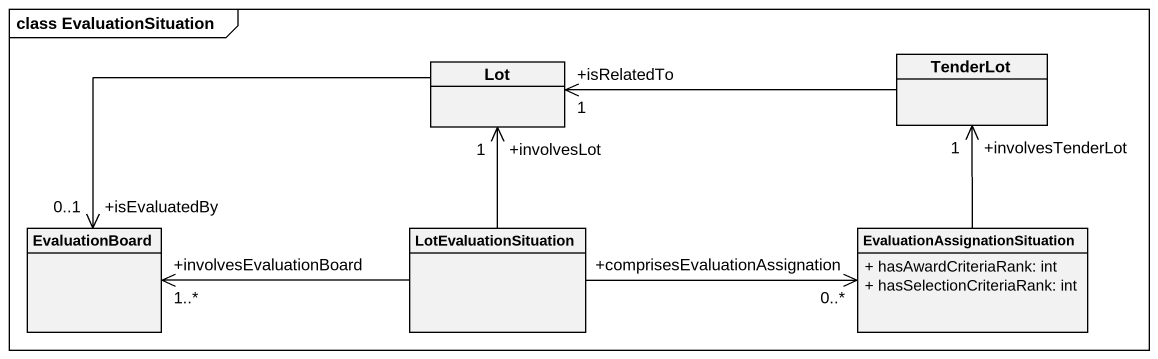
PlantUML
@startuml
mainframe class EvaluationSituation
hide circle
hide empty members
skinparam classAttributeIconSize 0
class Lot
class TenderLot
class EvaluationBoard
class LotEvaluationSituation
class "EvaluationAssignationSituation" as EvaluationAssignationSituati {
  + hasAwardCriteriaRank: int
  + hasSelectionCriteriaRank: int
}
Lot -left-> "+isEvaluatedBy\n0..1" EvaluationBoard
TenderLot -left-> "+isRelatedTo\n1" Lot
LotEvaluationSituation -up-> "+involvesLot\n1" Lot
LotEvaluationSituation -left-> "+involvesEvaluationBoard\n1..*" EvaluationBoard
LotEvaluationSituation -right-> "+comprisesEvaluationAssignation\n0..*" EvaluationAssignationSituati
EvaluationAssignationSituati -up-> "+involvesTenderLot\n1" TenderLot
@enduml
